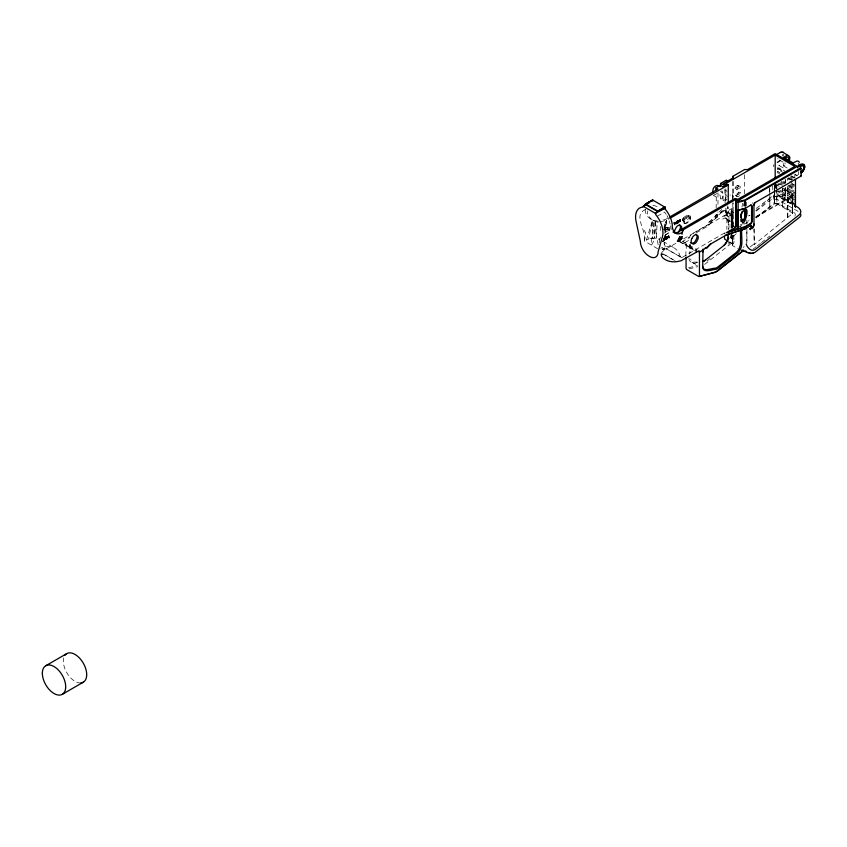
<?xml version="1.0" encoding="UTF-8"?>
<svg xmlns="http://www.w3.org/2000/svg" width="847" height="847" viewBox="0 0 847 847"><rect width="100%" height="100%" fill="white"/><g stroke="black" fill="none" stroke-linecap="round" stroke-linejoin="round"><path stroke-width="0.64" stroke-dasharray="4.24 3.18" d="M731.056 227.938L731.385 209.961L731.109 217.16M729.669 241.861L732.729 244.243L732.74 235.043L732.337 245.069A1.747 1.175 -9.9 0 0 732.856 245.799L739.664 249.727M732.337 228.182L732.337 214.672L732.771 214.005L732.782 227.134L732.771 214.005L733.661 213.433M774.878 187.992L775.037 184.847L775.28 187.896L775.714 184.762L775.714 187.865L775.894 184.784L776.159 187.907L776.572 184.911L776.572 188.002L774.878 187.992L774.878 185.917M782.342 206.742L782.342 188.193L792.591 194.302L792.4 213.677L754.222 244.561L753.872 228.785M792.654 194.556L792.4 213.677L792.591 194.302M746.8 243.682L746.842 229.262M746.874 220.082L746.863 224.01L746.874 221.395M731.406 234.99C728.42 239.553 737.261 239.627 732.729 244.243M732.517 209.294L731.501 209.887L731.437 227.06L731.056 210.554M745.349 206.954L745.371 201.808M792.654 213.105L776.72 203.524L776.784 190.289M776.794 188.966L776.604 184.921M756.011 218.071L774.264 203.809L774.327 191.358M774.338 190.109L774.359 185.122M745.413 205.641L745.445 200.495M792.591 197.393L792.485 194.154L792.4 213.677M731.3 211.041L731.268 223.947L731.501 209.887L731.3 227.674M776.72 203.524L774.264 203.809L774.402 193.794M774.423 192.544L774.518 186.287M774.804 184.911L774.73 189.897L774.878 184.89M774.825 190.596L774.529 203.629L774.529 191.231M731.268 216.927L731.437 209.929M733.121 226.276L733.163 202.804M793.597 204.36L777.652 195.159L777.662 193.741C779.611 193.582 788.017 196.44 785.021 197.986L777.662 193.741M776.159 187.907L776.318 184.847L776.572 188.002M775.45 184.784L775.28 187.896L775.28 184.794M645.202 209.611A14.515 10.778 5.5 0 0 645.287 211.274C646.282 216.927 651.841 220.929 657.23 221.861L656.298 238.314L659.622 239.468L660.469 237.075M732.814 225.016L732.422 227.155A4.108 2.372 -60 0 1 732.115 227.843M679.643 221.596C682.682 219.669 677.335 224.116 679.326 220.231C682.513 217.838 677.896 223.968 680.459 220.58M665.35 246.583L664.535 244.719L666.451 220.315L668.738 218.992M779.748 197.139L779.822 195.773L777.652 195.159M716.17 214.407L715.609 215.943L726.546 209.622L727.647 207.674M785.709 178.992L785.021 179.543M785.508 180.146L785.021 183.227L781.866 181.406M785.508 187.526L785.021 190.607L782.924 189.4M782.321 189.379L785.656 191.666L785.021 192.025L781.866 190.204M785.709 187.79L785.698 190.151L785.021 190.607M785.709 191.475L785.698 193.847L785.021 194.302L778.711 190.66M785.698 195.265L780.066 191.782L777.662 191.475L785.021 195.721L785.698 195.265L785.709 197.436M679.199 222.158C681.591 219.002 677.155 220.76 680.533 219.574M682.947 218.727L682.809 220.781L683.953 221.438L690.083 217.901L689.278 221.078L684.503 223.703M725.858 197.319L725.064 199.416A2.16 1.249 -60 0 1 723.486 200.337C718.076 200.125 722.523 193.921 717.388 193.412L713.576 195.255M659.411 242.75L659.845 238.812L657.431 239.563L658.214 245.651M682.809 220.781L682.883 218.992M660.575 221.618L666.451 220.315L663.55 243.068L664.535 244.719M660.745 226.371L660.078 231.231L660.734 231.231M773.682 166.605L773.83 165.991M680.766 220.76L678.892 221.988M727.637 216.472L728.134 216.906L730.347 214.99M663.286 240.336L662.809 241.003M674.392 224.836L674.879 222.814L675.684 224.095L676.531 221.332L675.461 223.333L675.175 222.115L674.392 222.57L674.392 224.836L675.186 224.73L675.186 222.994L675.991 224.275L676.34 222.327L676.34 224.063L676.033 222.158M741.972 207.039L742.681 203.206M678.807 220.654L679.823 219.913M679.114 220.834L680.12 220.072M664.779 229.092L666.451 220.315L663.889 227.494M786.725 209.283L790.007 192.629M645.763 209.484C631.83 214.609 647.521 231.739 644.376 241.046L648.548 239.108L652.518 220.209L648.749 216.377A21.715 14.071 -67 0 1 647.68 214.09L647.447 213.275A22.011 10.947 -53.9 0 1 647.447 210.914M665.975 239.51C664.524 235.286 665.52 241.914 667.828 238.272L668.77 237.202C668.198 234.873 667.934 238.992 668.569 236.504M669.585 237.615L668.59 235.561L667.214 238.621L668.23 238.007C670.888 237.467 667.849 237.488 668.992 237.954M743.412 206.022L744.587 200.961L744.725 206.012M716.266 196.843L716.17 207.917M667.521 238.801L668.897 235.741M664.101 229.114L666.451 220.315M739.008 196.186A3.219 1.863 -60 0 1 737.885 196.663L735.747 195.731L734.963 194.291L739.802 192.205L741.009 192.904L739.558 195.699M736.435 189.876L737.896 187.102A3.219 1.863 -60 0 1 739.547 186.139L741.009 187.229L736.435 189.876L734.963 188.616L735.916 186.668A2.763 1.599 -60 0 1 737.875 185.535L741.009 187.229M682.841 219.246L683.127 218.505M752.528 203.354L752.792 202.634M646.473 239.955L652.518 220.209L652.571 238.187L648.548 239.108M738.828 192.057L737.885 194.016A2.763 1.599 -60 0 1 735.905 195.159L734.963 194.291L736.964 196.44M684.101 223.449C687.012 224.476 691.226 220.696 690.453 217.425A2.107 1.218 -60 0 0 690.347 215.9C687.955 215.392 683.455 217.827 683.878 220.823M664.556 235.625L669.045 232.851L669.797 229.442A2.192 1.26 -60 0 0 669.723 227.801L668.865 227.536L664.556 229.971M773.48 165.832L774.063 164.646M667.341 238.653L667.224 236.345L666.314 238.685L667.118 238.293L667.224 236.345M663.445 240.357L662.778 241.204M794.814 216.112L795.195 215.382M686.059 255.805C685.011 251.358 688.833 243.354 682.661 241.342L688.516 237.954L692.433 233.624L708.695 224.233L707.965 225.313L721.316 211.644A6.448 3.727 0 0 1 722.375 210.839L724.968 210.109M683.074 218.484L683.614 217.88L683.222 218.251M724.249 234.026L724.979 233.147M743.168 247.398L744.142 246.593M715.715 216.25L715.228 216.716L715.471 215.869M663.582 250.543L661.507 252.914M731.734 227.779L733.777 226.17M756.265 208.426L772.708 195.922L778.552 196.684L793.395 205.239M755.81 210.607C773.883 196.44 771.786 189.972 792.591 204.942M756.265 211.104L769.552 200.623A5.569 4.849 29.6 0 1 772.443 199.585L776 199.521A7.072 4.754 -9.9 0 1 779.198 200.453L798.859 211.803M729.595 238.314L734.709 234.28M756.212 217.308L772.591 204.381L775.513 203.259A4.51 3.028 -9.9 0 1 778.753 203.831L793.978 212.618A4.51 3.028 -9.9 0 1 795.312 214.693M736.223 233.825L731.395 237.636L731.374 235.148M707.023 260.971L710.061 258.568M728.335 244.148L730.368 242.549L731.257 242.782M731.268 243.396L705.699 263.565A12.874 7.432 -60 0 1 704.333 264.529M750.124 246.985L753.872 244.021M753.195 249.113L756.297 246.657M757.334 245.842L760.437 243.396M761.474 242.581L769.764 236.038M776.837 188.722L776.805 185.006L779.918 186.245M732.697 199.458L732.941 193.603M708.833 222.327L721.803 209.463M749.934 215.254L748.61 215.985M657.431 216.218L664.535 211.994L666.134 214.302M667.521 218.282L665.234 219.606L661.676 219.966M776.985 162.19L780.098 160.39M777.292 162.719L780.405 160.93M676.838 223.788L676.869 221.141L678.447 220.231L678.754 222.676L677.155 223.597L677.155 223.068C678.945 222.877 677.42 221.289 678.161 222.486M674.392 222.57L675.483 222.295L675.768 223.513M676.869 221.141L678.754 220.411M663.265 229.653C665.033 226.996 669.596 226.149 669.596 229.929M678.161 221.279L676.944 221.946L677.251 222.602L678.161 221.279L677.177 221.85L677.177 221.311M683.593 217.923C685.424 215.297 690.03 213.952 690.284 217.87M734.963 188.616L738.828 186.382M727.509 196.419L725.106 194.831L727.128 193.656M678.161 222.073L677.155 223.068M664.249 230.225L668.961 227.875M676.033 223.894L676.531 221.332M676.848 223.428L678.754 222.676M665.424 230.458L667.648 229.177L669.395 229.855L668.855 232.734L665.34 234.937M682.851 220.4L688.272 217.266L690.083 217.901M665.308 232.205L669.395 229.855M783.496 163.439L783.496 165.885L786.238 164.297M725.106 202.666L725.106 200.506L727.001 199.416M736.435 195.551L741.009 192.904M663.572 238.452C667.542 232.565 666.197 243.322 665.996 237.054M666.303 237.234L663.879 238.632L664.472 240.559L664.472 238.822M666.631 236.684L667.531 236.525M663.572 238.981L664.164 238.642M664.164 240.389L664.757 238.303C665.964 238.494 665.541 236.864 665.34 237.965M664.757 238.303L665.647 238.145M668.05 237.255L668.77 237.202M664.472 240.559L665.064 238.483M725.837 208.108L725.837 211.994L733.915 207.324M708.928 222.285L717.451 217.181L717.981 211.93M665.763 249.187L676.891 242.761M683.603 238.865L728.261 213.391L732.549 214.185M696.245 232.84L707.954 226.085L721.591 212.121A6.151 3.547 0 0 1 722.607 211.358C729.553 205.757 728.748 224.423 725.561 211.612M797.779 174.81L798.636 174.196L798.668 171.56M785.021 183.227L785.656 182.867M791.5 179.913L793.152 178.961M684.874 242.613L690.729 239.235M787.371 186.001L787.371 188.278L788.642 187.939L794.073 191.051M794.73 196.208L787.371 191.962L787.371 189.696L788.642 189.357L794.073 192.47M787.371 191.962L788.642 191.623L794.073 194.746M794.073 198.431L788.642 195.318L787.371 195.657L787.371 193.381L788.642 193.042L794.073 196.165M681.814 257.636L665.964 248.626L681.814 257.636L724.767 232.84M794.73 203.598L787.371 199.341L787.371 197.076L788.642 196.737L794.073 199.85M740.384 224.868L742.872 223.724L745.371 224.148M787.498 217.488L787.498 197.944L792.189 195.234L792.189 213.825M756.413 216.292L787.837 198.145L788.758 198.378M738.076 227.642L748.769 221.459L748.43 220.315A1.705 0.985 0 0 1 747.562 220.305M755.873 217.361L793.872 195.424M787.371 199.341L788.642 199.003L794.073 202.126M662.693 241.607L663.836 239.33M679.125 241.469L691.713 248.743L692.634 248.319L681.877 242.369M730.485 195.064L729.881 195.054M749.182 220.061L748.43 220.315M689.532 215.667L684.08 219.521A2.107 1.218 -60 0 0 683.974 221.162L684.185 223.312M687.542 215.636L688.177 215.71L688.272 217.266M666.854 227.515L667.5 227.25M755.376 217.076L758.87 215.636M660.755 248.203L662.852 247.377M722.703 219.055C725.572 216.504 729.045 219.002 728.356 222.528L727.531 219.807L725.519 218.907M725.212 218.113L725.953 217.891M688.579 267.8L697.377 265.556M689.162 268.901L697.875 266.667M787.996 178.262L794.073 181.406M773.12 196.705L773.671 196.61M737.398 185.578L740.479 186.361M697.197 262.019L692.02 262.252L690.538 258.981M697.568 262.284C692.031 265.535 687.52 260.802 689.331 255.307M689.977 237.816L688.516 237.954M785.624 163.132L784.555 163.016M667.055 227.43L667.648 229.177M657.145 220.866L653.852 220.569L650.761 219.193M657.23 221.861L658.902 221.882M728.219 242.454L730.368 242.549M652.942 205.334L658.775 206.901M783.973 172.968L777.662 169.326L777.662 167.907L780.055 168.214L784.438 170.734M777.662 169.326L780.066 169.644L783.39 171.539M779.748 173.254L777.662 173.021L777.662 171.602L780.203 171.973M716.033 196.959L713.576 195.466M665.668 239.33L666.864 238.579L666.938 236.864M720.733 198.823L721.062 198.939A2.16 1.249 -60 0 0 722.65 198.029L723.391 193.614L720.543 191.591L724.704 189.664L725.106 194.831M730.135 215L727.891 210.257A3.229 1.863 60 0 1 727.478 208.5L727.478 205.885M795.947 175.033L797.355 175.784L796.699 175.35M680.279 256.885C679.167 251.421 674.657 246.371 668.791 246.382A30.746 17.755 -60 0 0 664.895 246.784M780.203 184.466L777.662 184.095L780.818 185.917M787.498 197.944L788.504 198.526M682.661 241.342L697.219 249.727M779.441 160.051L783.539 162.423M783.496 165.885L787.858 168.405M779.462 165.726L785.508 169.22M777.662 167.907L785.021 172.163M791.574 175.943L794.73 177.764L794.115 176.314M790.897 175.88L794.264 177.881M790.516 176.748L792.623 177.965M789.838 177.531L791.956 178.759M777.662 171.602L779.769 172.809M788.419 177.806L791.574 179.628M789.468 179.839L787.371 178.622L787.371 180.898L788.642 180.549L791.956 182.454M791.574 183.323L794.73 185.144M791.956 183.873L794.073 185.091M790.516 184.138L794.73 186.562M783.39 181.194L785.614 182.497M789.838 184.921L794.073 187.367M788.419 185.186L793.671 188.225M781.262 181.385L784.449 183.227M788.779 185.726L794.073 188.786M780.818 182.221L783.973 184.043M788.419 186.605L793.671 189.643M780.203 183.047L782.321 184.275M778.711 183.28L783.973 186.308M787.371 188.278L794.73 192.523M787.371 189.696L794.73 193.942M783.962 188.574L793.755 194.228M783.39 188.574L785.709 190.056M776.921 185.07L779.113 186.329M787.371 193.381L794.73 197.637M780.203 190.427L785.709 193.751M787.371 197.076L794.73 201.321M769.701 187.663L769.838 191.655M794.38 204.116L779.589 195.572M727.171 191.369L724.926 189.876M731.692 211.316L733.777 212.692M725.837 211.994L728.261 213.391L728.261 206.922M726.948 219.299L733.587 223.132M684.27 223.629L683.953 221.438M694.339 250.468L689.066 247.43L688.982 246.382L696.35 250.638M662.915 241.384L673.926 247.737M692.02 262.252L697.547 265.439M657.664 248.722L644.376 241.046L645.763 232.819L643.339 229.283M664.768 254.788L674.551 260.442M662.513 253.719L675.726 261.342M731.522 228.277L731.437 211.147L733.343 212.269M787.996 195.286L794.73 199.903M680.226 219.394L679.336 221.395M679.622 241.247L684.344 244.487L685.265 244.063L691.713 248.743M688.982 246.382L696.446 251.686M724.831 210.501L725.519 211.506M740.14 225.937L740.797 226.498M723.158 200.22L722.692 191.083M688.622 215.329L688.939 217.245M667.987 227.314L668.304 229.219M734.931 226.964L723.889 215.911L732.581 215.159L732.581 216.334L732.337 214.672M664.175 223.989L664.63 225.366M667.023 215.614L668.876 219.479M725.699 211.464L728.134 216.906M684.154 221.416L683.804 220.411M668.59 235.561L669.278 237.435M669.31 220.929L670.136 224.01M668.262 236.334L668.463 237.022M772.506 186.202L772.888 189.972M773.385 195.001L774.264 203.809M728.219 220.569L728.356 229.908M732.697 193.783L732.835 197.076M744.82 200.824L744.915 205.906M731.522 234.905L731.575 238.833L731.554 234.873M745.053 200.697L745.106 207.081M792.421 195.054L792.453 198.134L792.644 194.651M776.837 189.972L776.921 203.619M746.895 229.283L746.938 243.756M733.163 181.417L733.163 196.568M732.337 245.069L732.337 235.582M794.846 174.164L794.846 178.05M787.837 198.145L787.837 218.028M785.709 180.411L785.709 182.677M785.021 192.025L785.021 194.302M785.021 195.721L785.021 197.986M774.529 185.038L774.529 189.993M769.838 192.957L769.838 207.293M769.5 188.786L769.5 192.523M769.5 197.489L769.5 207.441M754.222 229.135L754.222 244.561M746.683 202.02L746.683 205.927M744.629 174.704L744.629 194.122M744.629 201.893L744.629 207.07M733.862 235.318L733.862 241.035M732.814 181.554L732.941 199.278M732.814 202.857L732.814 227.07M732.814 234.915L732.814 244.074M731.056 232.554L731.056 238.155M728.981 228.436L728.981 215.477L726.874 212.83L726.874 229.442M725.837 188.712L725.837 201.65M717.981 192.862L717.981 204.296M690.538 244.37L690.538 252.893M689.331 244.349L689.331 254.089M678.447 220.231L678.447 222.496M674.699 222.75L674.699 225.016M80.867 682.947A16.506 9.529 60 0 1 67.929 674.498A16.506 9.529 60 0 1 63.758 657.907M798.118 163.09A3.61 2.086 -60 0 1 798.435 164.329M778.033 159.088A3.61 2.086 -60 0 1 777.8 158.537M782.384 154.419A3.61 2.086 -60 0 1 782.384 155.89M783.327 154.143A4.976 2.869 -60 0 1 783.136 156.113M670.496 225.842A22.011 14.261 -67 0 0 670.739 226.721L670.866 227.483A21.715 10.799 -53.9 0 0 671.343 229.431M651.597 237.996L651.534 245.175L654.615 239.278L651.597 237.996M774.709 191.147L774.529 203.629L774.761 191.136M655.599 221.575L654.477 238.123L652.571 238.187L654.022 221.025L654.477 238.123L656.298 238.314L655.599 221.575M749.743 215.329L749.066 215.794L749.743 215.329M674 222.793L673.407 223.142L674 222.793M796.053 175.001L795.418 174.736L796.053 175.001M778.965 165.303L779.367 165.663L778.965 165.303"/><path stroke-width="1.27" d="M745.339 218.367L745.402 209.188M800.923 214.598L800.711 215.911A5.569 1.641 -29 0 1 799.049 217.647L755.09 252.332L752.507 253.401L749.542 253.401L741.601 250.183L743.751 250.278L718.372 270.299A12.07 6.967 -60 0 1 714.54 272.31L698.839 276.556L686.673 269.537L686.059 268.446L686.059 257.065M652.624 201.247L652.635 199.987L664.916 207.187L665.223 209.124A19.354 11.18 60 0 1 672.253 224.37C671.766 230.056 675.546 236.938 681.994 232.491L683.042 229.886L735.672 199.5L738.415 200.4L797.249 166.435L797.63 167.822M728.304 236.609L727.382 240.781L723.941 245.418M702.714 252.088L703.084 249.547M753.978 205.059L753.999 204.318M755.143 202.613L800.839 176.229L801.124 175.35M738.033 228.574L738.415 210.12L739.6 209.908M703.042 249.029L702.714 266.699C702.639 273.719 711.988 269.537 715.704 269.346A7.252 4.182 -60 0 0 718.447 268.054L737.324 253.147C744.375 247.472 740.998 237.171 741.697 229.579M740.765 217.393L742.237 211.072M681.983 234.27L683.042 229.886M754.021 204.572L754.116 203.905M800.828 176.134L801.103 175.551M715.906 190.056L716.001 187.801L720.278 185.334L722.692 186.732L725.858 184.911L725.858 185.969M681.02 230.543L681.422 229.399A5.421 3.134 -60 0 0 681.422 226.371L679.749 225.069A4.86 2.806 -60 0 0 676.446 226.975L674.773 230.215A5.421 3.134 -60 0 0 674.773 233.243M804.099 169.464L804.428 168.204A5.421 3.134 -60 0 0 804.428 165.176C803.708 162.285 795.915 165.303 798.668 166.817M681.814 238.462L682.407 236.546L679.643 237.181L677.335 241.268L678.542 241.511L679.643 237.181L681.814 238.462L679.982 240.823L679.643 237.181L681.306 239.373M724.524 236.451L724.598 239.002L728.145 241.406M754.169 204.053L754.709 203.1M788.589 161.862L789.563 159.617A5.421 3.134 -60 0 0 789.563 156.589L782.755 152.1L780.098 152.566M803.464 170.448L804.036 169.347M699.707 251.284L700.469 251.623L707.7 246.752M784.555 158.982L786.852 156.917L788.292 157.415A3.61 2.086 -60 0 1 788.292 160.263M707.054 247.822L710.834 243.883L709.924 244.423A6.469 2.774 -60 0 0 707.711 246.773M739.6 200.93L738.415 202.041L737.811 200.4M752.009 228.669L753.311 226.805A6.956 4.013 60 0 0 753.978 224.349L753.957 204.709M802.755 171.443L803.581 170.469M752.559 227.42L753.343 226.308A6.522 3.769 60 0 0 753.957 224M750.177 228.754L750.971 227.652A6.501 3.748 60 0 0 751.469 226.488L751.098 225.683A1.63 0.942 -60 0 0 750.4 225.81M800.224 167.007L802.024 165.684L803.464 166.181A3.61 2.086 -60 0 1 803.464 169.029L800.796 171.899M801.961 172.269L802.924 171.38M742.332 221.67L745.021 219.013L740.871 219.595M652.624 200.093L645.234 204.36L657.526 211.454L664.906 207.07L657.526 211.454L655.409 213.359L655.716 214.609A19.365 11.18 60 0 1 662.439 236.737L658.161 251.633A11.953 6.903 60 0 1 651.036 257.16A20.084 11.593 60 0 1 647.489 255.106A11.953 6.903 60 0 1 640.353 241.353L636.097 221.533A19.365 11.18 60 0 1 642.809 207.155L645.594 204.053L652.635 199.987L645.594 204.053L657.865 211.136L664.916 207.102M743.433 250.416L717.864 270.585A12.874 7.432 -60 0 1 713.777 272.734L698.839 276.556M754.836 202.835L755.45 202.433M801.103 172.883L802.194 172.142M710.517 244.084L726.514 234.863L744.418 229.092A6.024 3.483 0 0 0 745.72 228.521L751.035 225.471L752.104 226.562A6.956 4.013 60 0 1 751.564 227.811L750.262 229.675L749.796 228.785M720.543 185.779L720.543 183.46L726.377 180.136L727.128 180.877M732.814 178.95L732.814 176.356L744.629 169.527L747.509 169.622L775.132 153.667L797.249 166.435M720.543 183.46L723.349 184.762L723.433 183.513L732.941 177.986L732.814 176.356M672.994 232.036L676.044 232.724L678.743 232.11L681.814 229.177L734.931 198.516L738.076 199.183L794.846 166.404L775.185 155.054L725.837 183.545L728.261 184.942L728.261 203.047M776.127 154.853L780.405 152.386M669.808 216.959L717.97 189.114L716.001 187.801M669.882 218.335L728.261 184.942M798.594 166.51C800.097 165.663 803.221 162.995 804.459 165.641A4.976 2.869 -60 0 1 804.459 168.415M750.728 205.165L745.18 208.362A1.207 0.699 0 0 1 744.82 208.5L739.897 209.781M725.879 235.212A3.642 2.096 0 0 1 726.207 235.053L727.711 234.534M45.77 665.742L66.775 653.609M62.276 694.328L83.281 682.206M646.282 204.593L643.117 206.266L655.409 213.359L664.916 208.341L657.526 211.454M736.276 199.511L736.234 226.594L735.09 228.309L728.621 232.046L738.171 228.817L736.636 229.198L737.811 227.091L737.811 210.321L745.011 208.373A1.62 0.932 0 0 0 745.487 208.182M645.234 204.36L649.458 202.581M750.421 205.334L751.765 205.08L752.2 206.086L752.147 221.903L751.109 223.756L746.038 226.742A6.448 3.727 0 0 1 744.651 227.356L726.197 232.734L734.783 227.779L735.641 226.488L735.672 199.5M737.811 210.321L738.415 210.12M738.944 228.574L744.428 226.784A6.045 3.494 0 0 0 745.731 226.213L750.717 223.28L751.554 221.798L751.596 206.075L750.717 205.207M737.811 201.83L738.118 202.338L745.011 200.538A1.62 0.932 0 0 0 745.487 200.347L801.135 168.574M739.897 201.237L744.82 199.966A1.207 0.699 0 0 0 745.18 199.818L800.828 167.791L801.135 175.7M780.87 152.227L781.612 152.142M705.307 247.811L707.044 247.758M661.698 254.354L663.19 254.396M788.589 155.467L787.085 155.393L783.496 157.341L793.321 163.016C794.888 162.052 798.149 159.511 799.388 162.275M744.164 208.754C747.869 211.295 745.942 221.67 740.532 221.003M748.981 252.83L751.596 253.317A3.642 2.446 -9.9 0 0 753.597 252.713M746.683 251.591L745.191 250.828M700.469 251.623L697.928 251.305L681.221 260.728L676.721 261.691A12.017 6.935 0 0 1 666.78 260.389A22.213 12.821 0 0 1 664.757 259.298A12.017 6.935 0 0 1 661.285 253.772M794.486 205.874C798.583 206.583 803.549 211.496 799.049 214.969L755.09 249.643C751.257 251.972 747.202 247.695 746.228 244.127M723.433 183.513L725.858 184.911M719.971 186.573C716.678 183.016 711.342 188.436 713.29 192.29M782.755 152.1L783.327 152.545M695.821 234.121L696.785 235.244A5.421 3.134 -60 0 1 696.785 238.272L695.112 241.501A4.86 2.806 -60 0 1 691.808 243.407L690.527 242.793M679.802 224.984L680.194 225.662A5.421 3.134 -60 0 1 680.194 228.69L678.521 231.93A4.86 2.806 -60 0 1 677.727 232.756M698.817 250.956L699.453 253.422L699.453 276.175M794.74 205.016L795.481 206.964L795.481 179.416M794.761 205.08L795.481 206.964M702.692 266C702.788 272.681 711.755 268.023 715.292 268.203A6.448 3.716 -60 0 0 717.727 267.059L736.615 252.162L739.071 249.23L740.522 244.317L740.522 229.558M696.35 250.638L696.446 251.686M744.799 208.542L745.074 218.653L744.958 208.447M745.116 208.351L745.212 218.568M775.185 155.054L775.185 178.336M738.415 200.4L738.415 202.041M738.118 202.338L738.118 210.162M728.356 233.603L727.965 239.775L725.35 244.317L705.053 260.325A7.252 4.182 -60 0 1 703.211 261.384M720.278 185.334L720.278 186.393M64.923 655.334A16.506 9.529 60 0 1 83.281 663.137A16.506 9.529 60 0 1 80.867 682.947M647.69 203.661A19.354 11.18 60 0 1 649.776 202.232M705.572 260.04A6.448 3.716 -60 0 1 703.137 261.183M726.197 235.011A3.219 1.863 0 0 1 726.895 234.714L744.651 228.923A6.448 3.727 0 0 0 746.038 228.319M745.339 208.235L745.307 218.515L745.402 208.214M740.987 214.206C741.94 240.686 754.084 194.916 740.987 214.206M691.755 238.642L691.364 239.786A5.421 3.134 -60 0 0 691.364 242.814L693.037 244.116A4.86 2.806 -60 0 0 696.34 242.21L698.013 238.981A5.421 3.134 -60 0 0 698.013 235.953L696.34 234.651A4.86 2.806 -60 0 0 693.037 236.557L691.755 238.642M664.609 248.383L663.932 249.77L662.534 249.23L664.609 248.383M42.35 673.301A16.506 9.529 60 0 0 59.862 695.08A16.506 9.529 60 0 0 59.862 671.735A16.506 9.529 60 0 0 42.35 673.301"/></g></svg>
